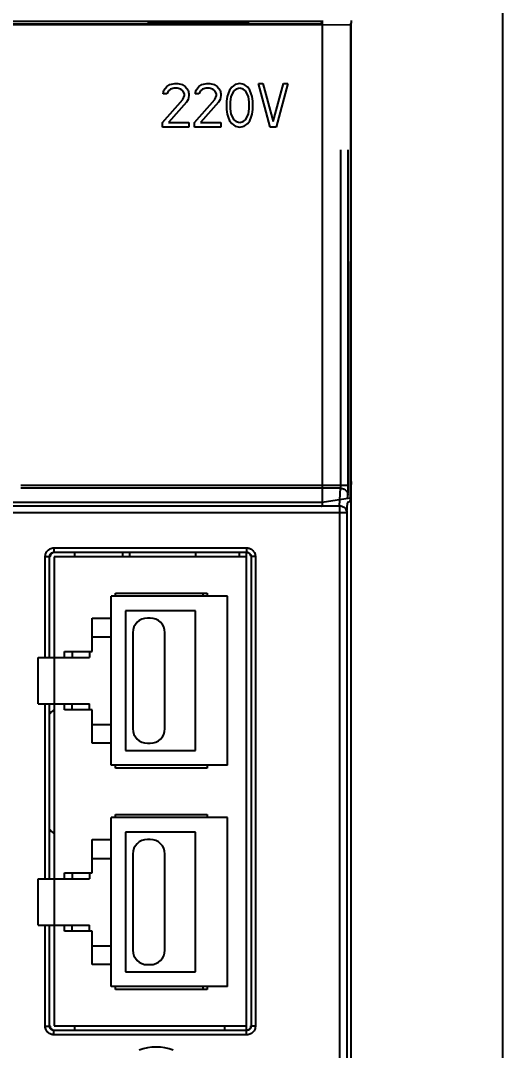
# Model space of a CAD drawing. Header units: millimetres. Extents: x -300 to 5587, y 233 to 3316.
# Drawn here: x 5553.7 to 5586.8, y 1655.4 to 1726.1 of the extents above; entities that cross this region are included whole.
import ezdxf

# ---------------------------------------------------------------- set-up
doc = ezdxf.new("R2010")
doc.units = ezdxf.units.MM
doc.layers.add('03___PRT_ALL_CURVES', color=7, linetype='Continuous')
doc.styles.add('样式 8', font='arial.ttf', dxfattribs={"width": 0.6, "height": 2.5})

msp = doc.modelspace()

# ---------------------------------------------------------------- linework, layer by layer
at = {"color": 7, "linetype": 'Continuous'}
for p, q in [((5574.403, 1726.1), (5574.403, 1725.876)), ((5576.393, 1726.1), (5576.393, 1725.922)), ((5574.403, 1726.027), (5528.403, 1726.027)), ((5574.403, 1725.803), (5528.403, 1725.803)), ((5573.403, 1725.861), (5529.403, 1725.861)), ((5562.403, 1726.027), (5562.403, 1725.989)), ((5562.403, 1725.989), (5569.403, 1725.989)), ((5569.403, 1726.027), (5569.403, 1725.989)), ((5574.403, 1725.876), (5573.403, 1725.861)), ((5574.367, 1725.953), (5574.288, 1725.874)), ((5574.366, 1725.876), (5574.367, 1725.953)), ((5574.403, 1725.953), (5574.367, 1725.953)), ((5574.403, 1725.803), (5576.35, 1725.832)), ((5574.403, 1725.803), (5574.403, 1693.027)), ((5576.35, 1725.832), (5576.333, 1693.313)), ((5576.35, 1725.832), (5576.403, 1725.922)), ((5576.403, 1725.922), (5576.393, 1725.922)), ((5576.403, 1567.027), (5576.403, 1725.922)), ((5575.684, 1694.18), (5575.684, 1717.227)), ((5576.184, 1694.18), (5576.184, 1717.227)), ((5576.403, 1694.448), (5576.333, 1693.236)), ((5576.402, 1694.43), (5576.338, 1693.313)), ((5576.403, 1694.448), (5576.402, 1694.43)), ((5576.184, 1694.18), (5553.703, 1694.18)), ((5575.675, 1693.987), (5553.703, 1693.987)), ((5575.597, 1692.787), (5575.675, 1693.987)), ((5547.666, 1693.027), (5574.403, 1693.027)), ((5576.333, 1693.313), (5574.403, 1693.017)), ((5576.097, 1692.304), (5576.142, 1692.999)), ((5576.157, 1693.23), (5576.175, 1693.504)), ((5576.333, 1693.236), (5576.333, 1693.219)), ((5527.208, 1692.787), (5575.597, 1692.787)), ((5576.097, 1692.304), (5544.89, 1692.304)), ((5575.597, 1692.787), (5575.597, 1567.332)), ((5576.097, 1692.304), (5576.097, 1567.332)), ((5555.386, 1682.377), (5555.386, 1689.294)), ((5555.386, 1689.294), (5555.686, 1689.294)), ((5555.686, 1682.377), (5555.686, 1689.294)), ((5555.986, 1689.894), (5555.986, 1689.594)), ((5555.986, 1689.894), (5569.219, 1689.894)), ((5555.986, 1689.594), (5569.219, 1689.594)), ((5557.403, 1689.594), (5557.403, 1689.277)), ((5560.703, 1689.594), (5560.703, 1689.277)), ((5561.203, 1689.277), (5561.203, 1689.594)), ((5565.703, 1689.594), (5565.703, 1689.277)), ((5568.703, 1689.594), (5568.703, 1689.277)), ((5569.203, 1656.777), (5569.203, 1689.594)), ((5569.219, 1689.894), (5569.219, 1689.594)), ((5569.519, 1689.294), (5569.519, 1657.06)), ((5569.819, 1689.294), (5569.519, 1689.294)), ((5569.819, 1689.294), (5569.819, 1657.06)), ((5556.003, 1689.277), (5556.003, 1682.377)), ((5569.203, 1689.277), (5556.003, 1689.277)), ((5567.903, 1686.577), (5559.903, 1686.577)), ((5559.903, 1674.977), (5559.903, 1686.577)), ((5560.203, 1686.577), (5560.203, 1686.777)), ((5560.203, 1686.777), (5566.503, 1686.777)), ((5566.203, 1686.777), (5566.203, 1686.577)), ((5566.503, 1686.777), (5566.503, 1686.577)), ((5567.903, 1674.977), (5567.903, 1686.577)), ((5558.603, 1685.077), (5559.903, 1685.077)), ((5558.603, 1682.777), (5558.603, 1685.077)), ((5565.703, 1685.577), (5560.903, 1685.577)), ((5560.903, 1685.577), (5560.903, 1675.977)), ((5562.603, 1685.077), (5562.403, 1685.077)), ((5565.703, 1675.977), (5565.703, 1685.577)), ((5558.603, 1683.777), (5559.903, 1683.777)), ((5561.403, 1684.077), (5561.403, 1677.477)), ((5563.603, 1677.477), (5563.603, 1684.077)), ((5554.903, 1682.377), (5558.432, 1682.377)), ((5554.903, 1679.177), (5554.903, 1682.377)), ((5556.026, 1679.177), (5556.026, 1682.377)), ((5556.703, 1682.777), (5558.603, 1682.777)), ((5556.703, 1682.377), (5556.703, 1682.777)), ((5557.232, 1682.777), (5557.232, 1682.377)), ((5558.432, 1682.777), (5558.432, 1682.377)), ((5554.903, 1679.177), (5558.432, 1679.177)), ((5555.386, 1667.177), (5555.386, 1679.177)), ((5555.686, 1667.177), (5555.686, 1679.177)), ((5556.003, 1679.177), (5556.003, 1667.177)), ((5556.703, 1678.777), (5556.703, 1679.177)), ((5558.603, 1678.777), (5556.703, 1678.777)), ((5557.232, 1678.777), (5557.232, 1679.177)), ((5558.432, 1678.777), (5558.432, 1679.177)), ((5558.603, 1676.477), (5558.603, 1678.777)), ((5558.603, 1677.777), (5559.903, 1677.777)), ((5559.903, 1676.477), (5558.603, 1676.477)), ((5560.903, 1675.977), (5565.703, 1675.977)), ((5562.403, 1676.477), (5562.603, 1676.477)), ((5567.903, 1674.977), (5559.903, 1674.977)), ((5560.203, 1674.777), (5560.203, 1674.977)), ((5566.503, 1674.777), (5560.203, 1674.777)), ((5566.503, 1674.977), (5566.503, 1674.777)), ((5559.903, 1659.777), (5559.903, 1671.377)), ((5567.903, 1671.377), (5559.903, 1671.377)), ((5560.203, 1671.577), (5566.503, 1671.577)), ((5560.203, 1671.377), (5560.203, 1671.577)), ((5566.503, 1671.577), (5566.503, 1671.377)), ((5567.903, 1659.777), (5567.903, 1671.377)), ((5560.903, 1670.377), (5560.903, 1660.777)), ((5565.703, 1670.377), (5560.903, 1670.377)), ((5565.703, 1660.777), (5565.703, 1670.377)), ((5558.603, 1667.577), (5558.603, 1669.877)), ((5558.603, 1669.877), (5559.903, 1669.877)), ((5562.603, 1669.877), (5562.403, 1669.877)), ((5561.403, 1668.877), (5561.403, 1662.277)), ((5563.603, 1662.277), (5563.603, 1668.877)), ((5558.603, 1668.577), (5559.903, 1668.577)), ((5556.703, 1667.177), (5556.703, 1667.577)), ((5556.703, 1667.577), (5558.603, 1667.577)), ((5557.232, 1667.577), (5557.232, 1667.177)), ((5558.432, 1667.577), (5558.432, 1667.177)), ((5554.903, 1663.977), (5554.903, 1667.177)), ((5554.903, 1667.177), (5558.432, 1667.177)), ((5556.026, 1663.977), (5556.026, 1667.177)), ((5554.903, 1663.977), (5558.432, 1663.977)), ((5555.386, 1657.06), (5555.386, 1663.977)), ((5555.686, 1657.06), (5555.686, 1663.977)), ((5556.003, 1663.977), (5556.003, 1657.077)), ((5556.703, 1663.577), (5556.703, 1663.977)), ((5557.232, 1663.577), (5557.232, 1663.977)), ((5558.432, 1663.577), (5558.432, 1663.977)), ((5558.603, 1663.577), (5556.703, 1663.577)), ((5558.603, 1661.277), (5558.603, 1663.577)), ((5558.603, 1662.577), (5559.903, 1662.577)), ((5559.903, 1661.277), (5558.603, 1661.277)), ((5562.403, 1661.277), (5562.603, 1661.277)), ((5560.903, 1660.777), (5565.703, 1660.777)), ((5567.903, 1659.777), (5559.903, 1659.777)), ((5560.203, 1659.577), (5560.203, 1659.777)), ((5566.203, 1659.777), (5566.203, 1659.577)), ((5566.503, 1659.777), (5566.503, 1659.577)), ((5566.503, 1659.577), (5560.203, 1659.577)), ((5555.386, 1657.06), (5555.686, 1657.06)), ((5555.986, 1656.46), (5555.986, 1656.76)), ((5569.219, 1656.76), (5555.986, 1656.76)), ((5556.003, 1657.077), (5569.203, 1657.077)), ((5557.403, 1657.077), (5557.403, 1656.76)), ((5567.703, 1657.077), (5567.703, 1656.76)), ((5569.219, 1656.46), (5569.219, 1656.76)), ((5569.819, 1657.06), (5569.519, 1657.06)), ((5569.219, 1656.46), (5555.986, 1656.46))]:
    msp.add_line(p, q, dxfattribs=at)
msp.add_lwpolyline([(5272.403, 1296.019), (4136.786, 1296.019), (4136.786, 1756.019), (5586.786, 1756.019), (5586.786, 1296.019)])
for centre, radius, start, end in [((5562.403, 1684.077), 1, 90, 180), ((5562.603, 1684.077), 1, 0, 90), ((5560.203, 1674.527), 6, 134.823, 138.97307), ((5562.403, 1677.477), 1, 180, 270), ((5562.603, 1677.477), 1, 270, 0), ((5560.203, 1674.527), 6, 221.02693, 225.177), ((5562.403, 1668.877), 1, 90, 180), ((5562.603, 1668.877), 1, 0, 90), ((5562.403, 1662.277), 1, 180, 270), ((5562.603, 1662.277), 1, 270, 0), ((5563.003, 1652.299), 3.317, 69.31391, 110.69797)]:
    msp.add_arc(centre, radius, start, end, dxfattribs=at)
for points, start_tangent, end_tangent in [([(5575.675, 1693.987), (5575.68, 1694.022), (5575.681, 1694.044), (5575.682, 1694.072), (5575.683, 1694.105), (5575.684, 1694.141), (5575.684, 1694.18)], (0.222501, 0.974932), (-0.000007, 1)), ([(5575.675, 1693.987), (5575.925, 1693.922), (5576.107, 1693.745), (5576.175, 1693.504)], (0.99999, -0.004364), (0.004676, -0.999989)), ([(5576.175, 1693.504), (5576.177, 1693.531), (5576.178, 1693.571), (5576.18, 1693.627), (5576.181, 1693.704), (5576.182, 1693.8), (5576.183, 1693.915), (5576.184, 1694.044), (5576.184, 1694.18)], (0.065022, 0.997884), (-0.000064, 1)), ([(5574.403, 1693.017), (5574.405, 1692.955), (5574.405, 1692.897), (5574.401, 1692.844), (5574.394, 1692.8), (5574.385, 1692.764), (5574.374, 1692.74), (5574.361, 1692.728), (5574.356, 1692.727)], (0.064441, -0.997922), (-0.992805, -0.11974)), ([(5574.403, 1693.027), (5574.403, 1693.023), (5574.403, 1693.02), (5574.403, 1693.017)], (0, -1), (0.064441, -0.997922)), ([(5576.333, 1693.219), (5576.324, 1693.167), (5576.299, 1693.108), (5576.261, 1693.06), (5576.212, 1693.026), (5576.157, 1693.004), (5576.133, 1693)], (-0.058406, -0.998293), (-0.988508, -0.15117)), ([(5576.333, 1693.313), (5576.333, 1693.287), (5576.333, 1693.261)], (-0.000522, -1), (0.002955, -0.999996)), ([(5576.333, 1693.261), (5576.333, 1693.236)], (0.002955, -0.999996), (0.004788, -0.999989)), ([(5575.597, 1692.787), (5575.695, 1692.777), (5575.8, 1692.744), (5575.904, 1692.684), (5575.998, 1692.591), (5576.068, 1692.463), (5576.097, 1692.304)], (0.99999, -0.004364), (0.004676, -0.999989)), ([(5555.386, 1689.294), (5555.392, 1689.38), (5555.413, 1689.47), (5555.451, 1689.565), (5555.512, 1689.662), (5555.6, 1689.753), (5555.712, 1689.827), (5555.844, 1689.876), (5555.986, 1689.894)], (-0.000012, 1), (1, 0.000049)), ([(5555.686, 1689.294), (5555.689, 1689.337), (5555.699, 1689.382), (5555.718, 1689.429), (5555.749, 1689.478), (5555.793, 1689.523), (5555.849, 1689.561), (5555.915, 1689.585), (5555.986, 1689.594)], (-0.000084, 1), (1, -0.000044)), ([(5555.853, 1689.537), (5555.743, 1689.427), (5555.703, 1689.277)], (-0.867069, -0.498188), (0, -1)), ([(5556.003, 1689.577), (5555.853, 1689.537)], (-1, 0), (-0.867069, -0.498188)), ([(5569.448, 1689.464), (5569.343, 1689.551), (5569.208, 1689.583)], (-0.603787, 0.797146), (-0.999999, -0.001222)), ([(5569.219, 1689.894), (5569.305, 1689.887), (5569.396, 1689.867), (5569.491, 1689.829), (5569.588, 1689.767), (5569.678, 1689.68), (5569.753, 1689.567), (5569.802, 1689.436), (5569.819, 1689.294)], (1, 0.000012), (0.000049, -1)), ([(5569.219, 1689.594), (5569.262, 1689.59), (5569.308, 1689.58), (5569.355, 1689.561), (5569.403, 1689.53), (5569.449, 1689.487), (5569.486, 1689.431), (5569.511, 1689.365), (5569.519, 1689.294)], (1, 0.000084), (-0.000044, -1)), ([(5569.503, 1689.343), (5569.448, 1689.464)], (-0.201059, 0.979579), (-0.603787, 0.797146)), ([(5555.986, 1656.46), (5555.9, 1656.467), (5555.809, 1656.487), (5555.714, 1656.525), (5555.618, 1656.587), (5555.527, 1656.674), (5555.452, 1656.787), (5555.403, 1656.918), (5555.386, 1657.06)], (-1, -0.000012), (-0.000049, 1)), ([(5555.986, 1656.76), (5555.943, 1656.763), (5555.898, 1656.774), (5555.85, 1656.793), (5555.802, 1656.824), (5555.756, 1656.867), (5555.719, 1656.923), (5555.695, 1656.989), (5555.686, 1657.06)], (-1, -0.000084), (0.000044, 1)), ([(5555.703, 1657.077), (5555.743, 1656.927)], (0, -1), (0.498188, -0.867069)), ([(5555.743, 1656.927), (5555.853, 1656.817), (5556.003, 1656.777)], (0.498188, -0.867069), (1, 0)), ([(5569.202, 1656.769), (5569.359, 1656.811), (5569.469, 1656.921), (5569.509, 1657.071)], (1, 0), (0, 1)), ([(5569.519, 1657.06), (5569.516, 1657.017), (5569.506, 1656.972), (5569.487, 1656.925), (5569.456, 1656.876), (5569.412, 1656.831), (5569.356, 1656.793), (5569.29, 1656.769), (5569.219, 1656.76)], (0.000084, -1), (-1, 0.000044)), ([(5569.819, 1657.06), (5569.813, 1656.974), (5569.793, 1656.884), (5569.754, 1656.789), (5569.693, 1656.692), (5569.605, 1656.601), (5569.493, 1656.527), (5569.362, 1656.478), (5569.219, 1656.46)], (0.000012, -1), (-1, -0.000049))]:
    msp.add_spline(points, degree=3, dxfattribs=dict(at, start_tangent=start_tangent, end_tangent=end_tangent))
at = {"layer": '03___PRT_ALL_CURVES', "color": 7, "linetype": 'Continuous'}
for p, q in [((5563.491, 1721.076), (5563.541, 1721.331)), ((5563.541, 1721.331), (5563.741, 1721.586)), ((5563.741, 1721.586), (5563.941, 1721.714)), ((5563.841, 1721.267), (5563.741, 1721.076)), ((5563.991, 1721.395), (5563.841, 1721.267)), ((5563.941, 1721.714), (5564.291, 1721.778)), ((5564.241, 1721.459), (5563.991, 1721.395)), ((5564.441, 1721.459), (5564.241, 1721.459)), ((5564.291, 1721.778), (5564.491, 1721.778)), ((5564.691, 1721.395), (5564.441, 1721.459)), ((5564.491, 1721.778), (5564.791, 1721.714)), ((5564.841, 1721.267), (5564.691, 1721.395)), ((5564.791, 1721.714), (5564.991, 1721.586)), ((5564.941, 1721.076), (5564.841, 1721.267)), ((5564.991, 1721.586), (5565.191, 1721.331)), ((5565.191, 1721.331), (5565.241, 1721.076)), ((5565.691, 1721.076), (5565.741, 1721.331)), ((5565.741, 1721.331), (5565.941, 1721.586)), ((5565.941, 1721.586), (5566.141, 1721.714)), ((5566.041, 1721.267), (5565.941, 1721.076)), ((5566.191, 1721.395), (5566.041, 1721.267)), ((5566.141, 1721.714), (5566.491, 1721.778)), ((5566.441, 1721.459), (5566.191, 1721.395)), ((5566.641, 1721.459), (5566.441, 1721.459)), ((5566.491, 1721.778), (5566.691, 1721.778)), ((5566.891, 1721.395), (5566.641, 1721.459)), ((5566.691, 1721.778), (5566.991, 1721.714)), ((5567.041, 1721.267), (5566.891, 1721.395)), ((5566.991, 1721.714), (5567.191, 1721.586)), ((5567.141, 1721.076), (5567.041, 1721.267)), ((5567.191, 1721.586), (5567.391, 1721.331)), ((5567.391, 1721.331), (5567.441, 1721.076)), ((5568.041, 1721.331), (5567.941, 1721.076)), ((5568.191, 1721.523), (5568.041, 1721.331)), ((5568.341, 1721.267), (5568.141, 1720.884)), ((5568.441, 1721.714), (5568.191, 1721.523)), ((5568.491, 1721.395), (5568.341, 1721.267)), ((5568.741, 1721.778), (5568.441, 1721.714)), ((5568.741, 1721.459), (5568.491, 1721.395)), ((5569.041, 1721.714), (5568.741, 1721.778)), ((5568.991, 1721.395), (5568.741, 1721.459)), ((5569.141, 1721.267), (5568.991, 1721.395)), ((5569.291, 1721.523), (5569.041, 1721.714)), ((5569.341, 1720.884), (5569.141, 1721.267)), ((5569.441, 1721.331), (5569.291, 1721.523)), ((5569.541, 1721.076), (5569.441, 1721.331)), ((5570.841, 1718.778), (5570.041, 1721.778)), ((5570.041, 1721.778), (5570.341, 1721.778)), ((5570.341, 1721.778), (5571.041, 1719.161)), ((5571.041, 1719.161), (5571.741, 1721.778)), ((5572.041, 1721.778), (5571.241, 1718.778)), ((5571.741, 1721.778), (5572.041, 1721.778)), ((5563.441, 1719.097), (5564.841, 1720.693)), ((5563.741, 1721.076), (5563.491, 1721.076)), ((5565.091, 1720.501), (5563.841, 1719.097)), ((5564.841, 1720.693), (5564.941, 1720.948)), ((5564.941, 1720.948), (5564.941, 1721.076)), ((5565.191, 1720.693), (5565.091, 1720.501)), ((5565.241, 1720.948), (5565.191, 1720.693)), ((5565.241, 1721.076), (5565.241, 1720.948)), ((5565.641, 1719.097), (5567.041, 1720.693)), ((5565.941, 1721.076), (5565.691, 1721.076)), ((5567.291, 1720.501), (5566.041, 1719.097)), ((5567.041, 1720.693), (5567.141, 1720.948)), ((5567.141, 1720.948), (5567.141, 1721.076)), ((5567.391, 1720.693), (5567.291, 1720.501)), ((5567.441, 1720.948), (5567.391, 1720.693)), ((5567.441, 1721.076), (5567.441, 1720.948)), ((5567.891, 1720.884), (5567.841, 1720.565)), ((5567.841, 1720.565), (5567.841, 1719.991)), ((5567.941, 1721.076), (5567.891, 1720.884)), ((5568.141, 1720.884), (5568.091, 1720.501)), ((5568.091, 1720.501), (5568.091, 1720.054)), ((5569.391, 1720.501), (5569.341, 1720.884)), ((5569.391, 1720.054), (5569.391, 1720.501)), ((5569.591, 1720.884), (5569.541, 1721.076)), ((5569.641, 1720.565), (5569.591, 1720.884)), ((5569.641, 1719.991), (5569.641, 1720.565)), ((5567.841, 1719.991), (5567.891, 1719.672)), ((5568.091, 1720.054), (5568.141, 1719.672)), ((5569.341, 1719.672), (5569.391, 1720.054)), ((5569.591, 1719.672), (5569.641, 1719.991)), ((5563.441, 1718.778), (5563.441, 1719.097)), ((5563.841, 1719.097), (5565.241, 1719.097)), ((5565.241, 1719.097), (5565.241, 1718.778)), ((5565.641, 1718.778), (5565.641, 1719.097)), ((5566.041, 1719.097), (5567.441, 1719.097)), ((5567.441, 1719.097), (5567.441, 1718.778)), ((5567.891, 1719.672), (5567.941, 1719.48)), ((5567.941, 1719.48), (5568.041, 1719.225)), ((5568.041, 1719.225), (5568.191, 1719.033)), ((5568.141, 1719.672), (5568.341, 1719.289)), ((5568.191, 1719.033), (5568.441, 1718.842)), ((5568.341, 1719.289), (5568.491, 1719.161)), ((5568.491, 1719.161), (5568.741, 1719.097)), ((5568.741, 1719.097), (5568.991, 1719.161)), ((5568.991, 1719.161), (5569.141, 1719.289)), ((5569.041, 1718.842), (5569.291, 1719.033)), ((5569.141, 1719.289), (5569.341, 1719.672)), ((5569.291, 1719.033), (5569.441, 1719.225)), ((5569.441, 1719.225), (5569.541, 1719.48)), ((5569.541, 1719.48), (5569.591, 1719.672)), ((5565.241, 1718.778), (5563.441, 1718.778)), ((5567.441, 1718.778), (5565.641, 1718.778)), ((5568.441, 1718.842), (5568.741, 1718.778)), ((5568.741, 1718.778), (5569.041, 1718.842)), ((5571.241, 1718.778), (5570.841, 1718.778))]:
    msp.add_line(p, q, dxfattribs=at)

# ---------------------------------------------------------------- texts
at = {"lineweight": 0, "style": '样式 8', "width": 0.4}
msp.add_text('SEV 04', height=20, rotation=60, dxfattribs=at).set_placement((5554.262, 1725.378))

doc.saveas('drawing.dxf')
